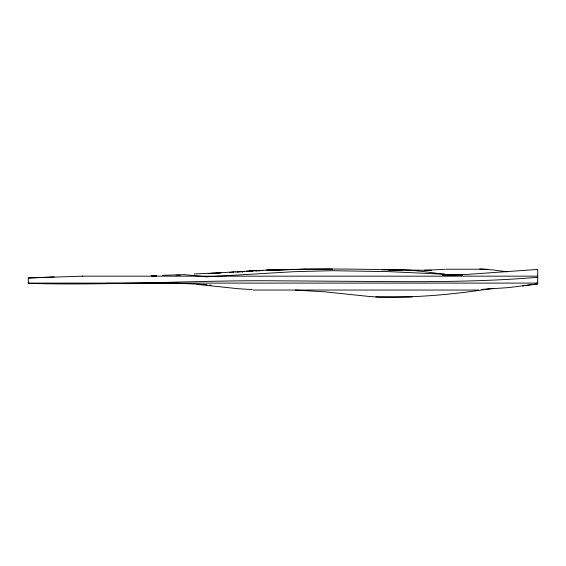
<?xml version="1.0" encoding="UTF-8"?>
<svg xmlns="http://www.w3.org/2000/svg" width="566" height="566" viewBox="0 0 566 566"><rect width="100%" height="100%" fill="white"/><g stroke="black" fill="none" stroke-linecap="round" stroke-linejoin="round"><path stroke-width="0.85" d="M488.062 289.035C451.958 294.681 415.387 297.751 378.831 297.03A252.705 252.705 0 0 1 368.869 296.435L325.231 291.865L295.381 290.075M490.764 288.646L492.08 288.462M522.736 285.936L537.7 283.863L509.103 287.556L481.525 289.424M488.394 289.007L493.382 288.356M229.768 272.416L229.272 272.494L233.157 272.338M246.224 271.397L260.523 270.329L239.453 271.602M242.092 271.991L242.75 271.935M249.344 271.376L251.983 271.171M244.356 271.553L236.935 272.083M537.7 277.312C483.449 281.804 428.929 281.96 374.529 281.486L263.091 280.729C184.813 280.715 106.599 285.604 28.3 283.354L28.3 277.977L82.693 276.166M213.524 273.244L208.274 273.597L221.242 272.734L194.138 273.951M216.148 273.067L235.385 271.779M162.251 275.309L184.523 274.659L206.54 276.838L293.924 271.694L332.044 270.704L389.118 271.638L444.834 274.255C426.297 272.175 407.739 268.624 388.991 270.258M156.761 275.649L151.235 275.932M255.797 270.824L262.666 270.456M266.098 270.272L305.399 269.225L262.85 270.237M255.889 270.838L262.857 270.484M267.209 270.265L291.391 269.381M258.556 270.76L262.497 270.583M445.081 269.345L424.394 270.3L431.271 270.35L382.05 269.664M266.508 270.251L277.665 269.741M28.3 278.012L54.265 276.866M176.16 275.345L180.08 275.225M461.835 275.034L442.612 275.295L468.507 274.312L537.7 269.437L537.7 283.835M305.279 269.112L332.483 269.232L277.255 269.678C319.033 268.808 360.853 268.666 402.61 270.385M156.492 275.861L151.886 275.925M446.058 269.225L487.284 269.225M82.112 276.166L537.7 276.166M28.3 282.278L28.859 282.278M537.141 282.278L537.7 282.278M28.3 283.106L537.7 283.106M253.129 290.047L478.695 290.047M375.874 296.987L412.197 296.987M106.083 283.283L177.922 283.283L201.807 284.337M455.481 275.005L443.192 274.517L456.295 274.871M460.66 274.984L462.408 275.034M443.192 274.517L456.755 274.899M460.752 275.21L462.507 275.281M252.259 289.622L237.968 288.702L196.94 284.351M479.777 268.914L493.368 269.968L507.32 271.814M202.805 284.415L207.099 284.797M209.745 285.052L211.068 285.186M230.624 272.373A42.57 0.679 -3.4 0 1 234.133 272.055M235.47 271.991A37.215 0.587 -3.3 0 1 242.107 271.496M252.365 271.008L249.79 271.142L252.401 271.015"/></g></svg>
